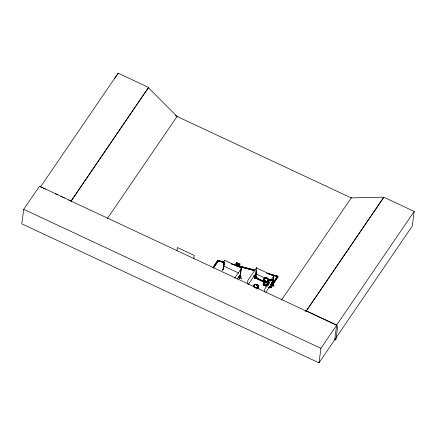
<?xml version="1.0" encoding="UTF-8"?>
<svg xmlns="http://www.w3.org/2000/svg" width="436" height="436" viewBox="0 0 436 436"><rect width="100%" height="100%" fill="white"/><g stroke="black" fill="none" stroke-linecap="round" stroke-linejoin="round"><path stroke-width="0.65" d="M234.693 278.217L241.359 268.451L239.985 278.032L240.312 274.636M255.545 276.538L255.262 276.724L255.447 276.451M272.255 285.564L272.495 282.937M255.087 287.531L255.338 287.368M257.077 285.068L257.022 285.139M265.012 280.958L265.344 280.871L265.034 280.833M265.273 280.948L265.322 281.062M266.636 278.299L266.99 278.593M267.159 278.615L266.887 278.282M270.947 280.255L270.652 280.49L271.012 280.768M270.854 280.299L270.821 280.577M45.535 189.159L39.431 186.303L23.713 209.329L21.8 223.842L319.005 362.817L334.723 339.786L336.674 325.005L414.2 211.422L383.778 197.197L306.214 311.048L304.868 311.059M71.046 200.991L70.992 201.41L148.572 87.407L118.151 73.183L40.624 186.761L71.046 200.991L148.572 87.407M118.151 73.183L114.684 78.524M176.923 250.765L177.348 247.539L194.238 255.436L193.813 258.662M213.656 267.764L218.523 260.488L217.907 260.199L213.041 267.475M224.039 261.976L218.158 260.439L217.978 260.968L224.486 262.854M218.158 260.439L224.011 262.156M223.853 268.162L222.164 270.702M223.395 269.612L223.014 269.339L223.319 269.721L224.126 263.807L223.837 263.676L223.003 269.584M240.857 270.625L241.195 268.047L224.306 260.145L223.254 269.71L224.126 263.807M236.803 263.377L236.824 263.682L235.832 263.889L236.803 263.377L236.726 262.477L237.02 263.42L238.045 263.093L237.037 263.3M236.072 263.998L236.841 263.562L237.135 264.494L236.895 264.254M235.832 263.889L236.792 263.497L236.726 262.477M237.02 263.42L236.982 262.597M238.045 263.093L237.059 263.611L238.029 263.213M237.887 264.848L238.863 264.336L238.127 264.963L238.895 264.521L237.903 264.728M238.781 263.437L238.846 264.456M238.933 265.339L239.19 265.459L238.895 264.521M239.037 263.557L239.075 264.385L240.1 264.053L239.113 264.57L239.86 263.938M240.972 276.277L239.151 278.664L240.972 276.293M239.98 274.631L239.642 277.372L239.953 275.171M240.432 273.852L240.732 271.574M240.786 271.928L239.985 277.879M241.708 278.337L238.596 276.865M254.335 278.495L255.992 276.048M263.627 282.021L254.853 277.727L255.174 277.252L263.976 281.367A2.273 1.798 7.5 0 0 264.341 284.07A2.273 1.798 7.5 0 0 267.655 283.602M255.174 277.252L254.826 277.906M255.687 273.59L255.343 276.985L255.431 276.479M255.322 277.443L256.166 270.881L256.128 271.154M255.338 277.432L255.621 277.552L256.444 271.661L256.155 271.53L256.384 271.748M255.654 277.569L256.444 271.661M264.401 291.733L264.739 289.155L273.628 276.135L272.413 285.438M271.639 286.583L273.138 283.95L271.497 286.408M272.069 284.893L272.211 283.111A2.235 1.766 7.5 0 1 270.691 284.833M271.982 284.937L272.271 283.024A2.273 1.798 7.5 0 1 270.712 284.768M272.74 281.073L273.159 279.661L272.903 279.83M272.282 285.667L272.304 285.389L273.971 286.098M273.977 286.021L272.282 285.22L273.05 279.427L272.707 279.383M273.176 278.484L273.514 275.901L256.619 268.004M272.249 285.689L273.05 279.612M272.56 283.722L277.4 276.489L268.908 274.271M266.478 273.061L277.552 276.146L268.413 273.759M272.435 285.095L278.015 276.778L277.4 276.489L272.217 284.087M319.005 362.817L320.918 348.304L336.636 325.278L68.73 200.004M337.769 325.681L335.878 340.075L334.804 339.573M383.778 197.197L351.198 197.884M414.2 211.422L412.271 226.088L334.739 339.666M277.988 276.958L277.372 276.669L277.579 275.966M255.033 287.378L255.409 287.384M256.586 284.855L256.575 285.149M256.728 285.062L257.044 284.937M266.614 278.495L266.527 278.669M270.691 280.397L270.99 280.326M223.319 269.492L223.145 269.268M239.675 277.018L240.002 277.394M239.151 278.664L240.83 276.108M247.386 283.956L247.855 280.424L256.739 267.41L255.392 277.334L255.714 277.481M254.466 278.555L256.166 276.015L254.488 278.55M255.387 277.236L255.621 277.552M271.514 286.523L273.274 284.125M107.36 218.54L177.229 116.183M213.062 267.295L217.907 260.199M213.308 268.129L218.523 260.488M237.266 279.138L240.596 274.255M248.198 284.604L255.976 273.214M265.829 292.245L272.86 281.939M272.462 284.915L278.015 276.778M281.552 299.995L351.427 197.639L351.242 197.9L175.201 115.584M306.214 311.048L383.358 198.031M257.12 285.215L256.853 284.741L256.766 285.16M267.11 278.648L266.554 278.637M266.718 278.321L266.489 278.604M257.104 285.177L256.597 285.117M240.1 264.053L239.13 264.45L239.19 265.459M231.222 263.851L255.376 270.162M231.848 264.205L250.782 269.148M252.09 269.492L254.7 270.173M217.978 260.968L224.513 262.674M234.955 265.399L254.548 270.522M236.89 266.096L254.52 270.702M272.151 275.307L277.372 276.669M253.899 275.906L257.087 277.372M223.782 263.758L224.071 263.889M238.519 276.953L241.708 278.419M255.856 273.808L265.508 278.321M267.922 279.449L269.126 280.016M255.741 277.71L263.949 281.547M254.853 277.727L263.649 281.841M223.537 265.955L238.623 273.007M306.252 310.775L336.674 325.005M55.301 193.726L57.743 194.865M60.795 196.293L64.457 198.004M23.713 209.329L320.918 348.304M148.518 87.832L177.049 116.45M237.075 263.491L237.135 264.494M236.824 263.682L236.879 264.374M254.586 287.259A2.245 1.777 7.5 0 1 255.082 284.392A2.245 1.777 7.5 0 1 258.325 285.907A2.245 1.777 7.5 0 1 255.61 287.738A2.245 1.777 7.5 0 0 258.33 286.114A2.245 1.777 7.5 0 0 255.436 284.343A2.245 1.777 7.5 0 0 254.204 286.932M254.597 287.248A2.229 1.766 7.5 0 1 255.087 284.397A2.229 1.766 7.5 0 1 258.308 285.902A2.229 1.766 7.5 0 1 255.616 287.722M257.818 286.67A2.273 1.798 7.5 0 1 257.567 288.839M257.78 286.774A2.235 1.766 7.5 0 1 257.529 288.915M257.829 286.588A2.273 1.798 7.5 0 1 257.578 288.757M257.812 286.507A2.235 1.766 7.5 0 1 257.567 288.648M253.757 286.866A2.235 1.766 7.5 0 1 253.959 286.441M257.845 288.539A2.235 1.766 7.5 0 1 257.943 289.003M267.611 283.678A2.235 1.766 7.5 0 1 264.352 284.141A2.235 1.766 7.5 0 1 264.003 281.471M268.124 281.1A2.273 1.798 7.5 0 1 265.361 282.795A2.273 1.798 7.5 0 1 263.856 280.125M267.868 283.084A2.273 1.798 7.5 0 1 264.608 284.125A2.273 1.798 7.5 0 1 263.998 281.275M268.135 281.018A2.273 1.798 7.5 0 1 265.371 282.713A2.273 1.798 7.5 0 1 263.867 280.043M268.113 280.926A2.235 1.766 7.5 0 1 265.393 282.593A2.235 1.766 7.5 0 1 263.911 279.967M271.944 284.288A2.235 1.766 7.5 0 1 269.328 286.419M267.933 285.564A2.235 1.766 7.5 0 1 267.846 283.787M271.742 283.749A2.273 1.798 7.5 0 1 271.677 285.749A2.273 1.798 7.5 0 1 269.328 286.354M267.917 285.487A2.273 1.798 7.5 0 1 267.824 283.683M272.467 281.591A2.245 1.777 7.5 0 1 271.426 283.117M269.192 283.078A2.245 1.777 7.5 0 1 268.254 280.626A2.229 1.766 7.5 0 1 271.274 279.983A2.245 1.777 7.5 0 0 268.254 280.626A2.229 1.766 7.5 0 0 269.203 283.013M272.462 281.536A2.229 1.766 7.5 0 1 271.426 283.051M271.873 286A2.229 1.766 7.5 0 1 268.62 287.477M267.432 285.918A2.229 1.766 7.5 0 1 268.02 284.675M268.505 284.267A2.273 1.798 7.5 0 1 268.38 281.711M271.753 283.667A2.273 1.798 7.5 0 1 271.688 285.667A2.273 1.798 7.5 0 1 269.339 286.267M267.927 285.406A2.273 1.798 7.5 0 1 267.835 283.596M268.516 284.337A2.235 1.766 7.5 0 1 267.857 282.61M268.058 282.185A2.235 1.766 7.5 0 1 268.391 281.825M272.315 282.975A2.273 1.798 7.5 0 1 270.723 284.686M268.516 284.185A2.273 1.798 7.5 0 1 268.391 281.629M272.287 282.877A2.235 1.766 7.5 0 1 270.723 284.566M268.549 284.07A2.235 1.766 7.5 0 1 268.429 281.558M253.91 275.83L257.153 277.285L253.899 275.835M255.425 284.43A2.235 1.766 7.5 0 0 254.204 287.008A2.229 1.766 7.5 0 1 255.431 284.43A2.235 1.766 7.5 0 1 258.314 286.196A2.235 1.766 7.5 0 1 255.594 287.864A2.229 1.766 7.5 0 0 258.308 286.19A2.229 1.766 7.5 0 0 255.431 284.43M264.685 285.733A2.245 1.777 7.5 0 0 267.644 284.599A2.229 1.766 7.5 0 1 264.69 285.722A2.245 1.777 7.5 0 1 263.48 283.171A2.229 1.766 7.5 0 0 264.69 285.722M264.538 280.833A2.245 1.777 7.5 0 0 268.233 280.097A2.245 1.777 7.5 0 0 265.388 277.863A2.245 1.777 7.5 0 0 264.538 280.833M264.554 280.773A2.229 1.766 7.5 0 0 268.227 280.043A2.229 1.766 7.5 0 0 265.404 277.819A2.229 1.766 7.5 0 0 264.554 280.773M264.701 285.635A2.235 1.766 7.5 0 0 267.644 284.506A2.229 1.766 7.5 0 1 264.701 285.635A2.235 1.766 7.5 0 1 263.502 283.084A2.229 1.766 7.5 0 0 264.701 285.635M264.532 280.909A2.235 1.766 7.5 0 0 268.216 280.179A2.229 1.766 7.5 0 0 265.382 277.955A2.235 1.766 7.5 0 0 264.532 280.909A2.229 1.766 7.5 0 0 268.211 280.174A2.235 1.766 7.5 0 0 265.382 277.955A2.229 1.766 7.5 0 0 264.532 280.904M268.598 287.58A2.245 1.777 7.5 0 0 271.873 286.092A2.229 1.766 7.5 0 1 268.603 287.569M267.998 284.763A2.245 1.777 7.5 0 0 267.404 286.016A2.229 1.766 7.5 0 1 268.009 284.773M271.41 283.193A2.235 1.766 7.5 0 0 272.451 281.672A2.229 1.766 7.5 0 1 271.41 283.193M268.249 280.713A2.235 1.766 7.5 0 0 269.186 283.155A2.229 1.766 7.5 0 1 268.254 280.719A2.235 1.766 7.5 0 1 271.257 280.114A2.229 1.766 7.5 0 0 268.254 280.719"/></g></svg>
